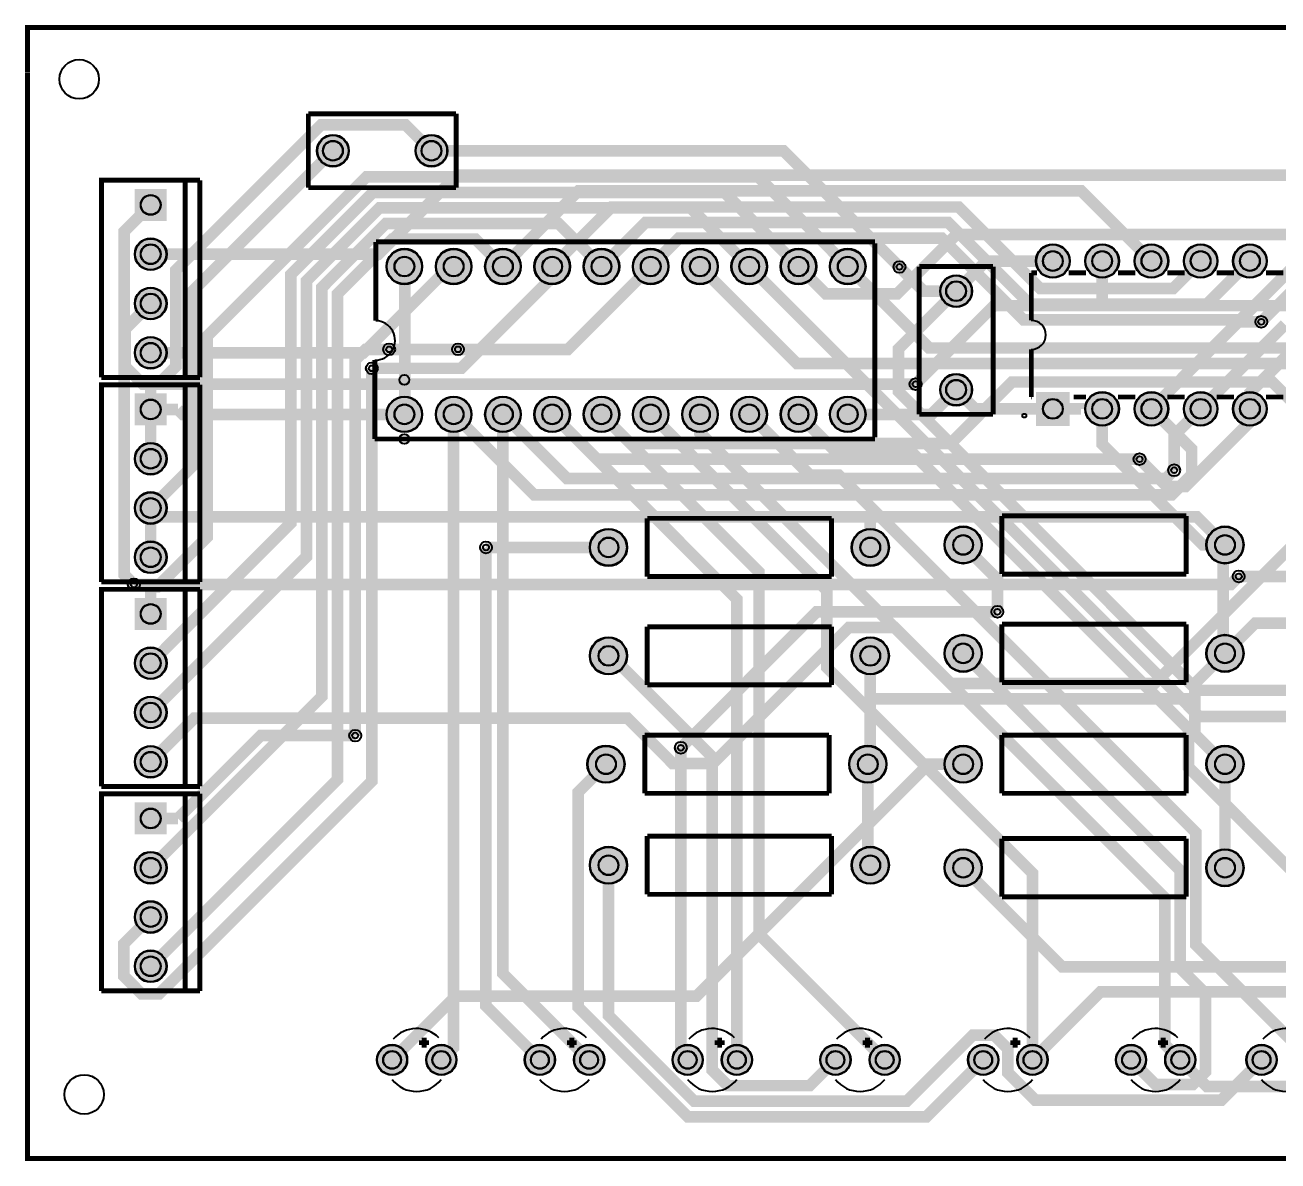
# Model space of a CAD drawing. Header units: millimetres. Extents: x 5.3 to 104.5, y -7.1 to 51.4.
# Drawn here: x 5.3 to 69.9, y -7.1 to 51.4 of the extents above; entities that cross this region are included whole.
import ezdxf

# ---------------------------------------------------------------- set-up
doc = ezdxf.new("R2010")
doc.units = ezdxf.units.MM
for name, color, linetype, true_color in [('BoardOutLine', 7, 'Continuous', 0xff00ff), ('BottomLayer', 7, 'Continuous', 0x0000ff), ('BottomSolderMaskLayer', 7, 'Continuous', 0xaa00ff), ('Document', 7, 'Continuous', 0xffffff), ('Hole', 7, 'Continuous', 0x222222), ('Multi-Layer', 7, 'Continuous', 0xc0c0c0), ('TopLayer', 7, 'Continuous', 0xff0000), ('TopSilkLayer', 7, 'Continuous', 0xffcc00), ('TopSolderMaskLayer', 7, 'Continuous', 0x800080)]:
    doc.layers.add(name, color=color, linetype=linetype, true_color=true_color)

msp = doc.modelspace()

# ---------------------------------------------------------------- hatches: boundary and pattern name
at = {"layer": 'BottomSolderMaskLayer'}
for points in [[(20.384, 44.958, 1), (22.034, 44.958, 1)], [(25.464, 44.958, 1), (27.114, 44.958, 1)], [(12.636, 42.989), (12.636, 41.339), (10.986, 41.339), (10.986, 42.989)], [(10.986, 39.624, 1), (12.636, 39.624, 1)], [(57.451, 39.273, 1), (59.202, 39.273, 1)], [(59.991, 39.273, 1), (61.742, 39.273, 1)], [(62.531, 39.273, 1), (64.282, 39.273, 1)], [(65.071, 39.273, 1), (66.822, 39.273, 1)], [(67.611, 39.273, 1), (69.362, 39.273, 1)], [(23.967, 38.989, 1), (25.817, 38.989, 1)], [(26.507, 38.989, 1), (28.357, 38.989, 1)], [(29.047, 38.989, 1), (30.897, 38.989, 1)], [(31.587, 38.989, 1), (33.437, 38.989, 1)], [(34.127, 38.989, 1), (35.977, 38.989, 1)], [(36.667, 38.989, 1), (38.517, 38.989, 1)], [(39.207, 38.989, 1), (41.057, 38.989, 1)], [(41.747, 38.989, 1), (43.597, 38.989, 1)], [(44.287, 38.989, 1), (46.137, 38.989, 1)], [(46.827, 38.989, 1), (48.677, 38.989, 1)], [(52.515, 37.719, 1), (54.165, 37.719, 1)], [(10.986, 37.084, 1), (12.636, 37.084, 1)], [(10.986, 34.544, 1), (12.636, 34.544, 1)], [(52.515, 32.639, 1), (54.165, 32.639, 1)], [(12.636, 32.448), (12.636, 30.798), (10.986, 30.798), (10.986, 32.448)], [(57.451, 30.777), (57.451, 32.528), (59.202, 32.528), (59.202, 30.777)], [(59.991, 31.653, 1), (61.742, 31.653, 1)], [(62.531, 31.653, 1), (64.282, 31.653, 1)], [(65.071, 31.653, 1), (66.822, 31.653, 1)], [(67.611, 31.653, 1), (69.362, 31.653, 1)], [(23.967, 31.369, 1), (25.817, 31.369, 1)], [(26.507, 31.369, 1), (28.357, 31.369, 1)], [(29.047, 31.369, 1), (30.897, 31.369, 1)], [(31.587, 31.369, 1), (33.437, 31.369, 1)], [(34.127, 31.369, 1), (35.977, 31.369, 1)], [(36.667, 31.369, 1), (38.517, 31.369, 1)], [(39.207, 31.369, 1), (41.057, 31.369, 1)], [(41.747, 31.369, 1), (43.597, 31.369, 1)], [(44.287, 31.369, 1), (46.137, 31.369, 1)], [(46.827, 31.369, 1), (48.677, 31.369, 1)], [(10.986, 29.083, 1), (12.636, 29.083, 1)], [(10.986, 26.543, 1), (12.636, 26.543, 1)], [(34.449, 24.511, 1), (36.379, 24.511, 1)], [(47.949, 24.511, 1), (49.879, 24.511, 1)], [(52.737, 24.638, 1), (54.667, 24.638, 1)], [(66.237, 24.638, 1), (68.167, 24.638, 1)], [(10.986, 24.003, 1), (12.636, 24.003, 1)], [(12.636, 21.907), (12.636, 20.257), (10.986, 20.257), (10.986, 21.907)], [(34.449, 18.923, 1), (36.379, 18.923, 1)], [(47.949, 18.923, 1), (49.879, 18.923, 1)], [(52.737, 19.05, 1), (54.667, 19.05, 1)], [(66.237, 19.05, 1), (68.167, 19.05, 1)], [(10.986, 18.542, 1), (12.636, 18.542, 1)], [(10.986, 16.002, 1), (12.636, 16.002, 1)], [(10.986, 13.462, 1), (12.636, 13.462, 1)], [(34.322, 13.335, 1), (36.252, 13.335, 1)], [(47.822, 13.335, 1), (49.752, 13.335, 1)], [(52.737, 13.335, 1), (54.667, 13.335, 1)], [(66.237, 13.335, 1), (68.167, 13.335, 1)], [(12.636, 11.366), (12.636, 9.716), (10.986, 9.716), (10.986, 11.366)], [(34.449, 8.128, 1), (36.379, 8.128, 1)], [(47.949, 8.128, 1), (49.879, 8.128, 1)], [(10.986, 8.001, 1), (12.636, 8.001, 1)], [(52.737, 8.001, 1), (54.667, 8.001, 1)], [(66.237, 8.001, 1), (68.167, 8.001, 1)], [(10.986, 5.461, 1), (12.636, 5.461, 1)], [(10.986, 2.921, 1), (12.636, 2.921, 1)], [(23.47, -1.905, 1), (25.044, -1.905, 1)], [(26.01, -1.905, 1), (27.584, -1.905, 1)], [(31.09, -1.905, 1), (32.664, -1.905, 1)], [(33.63, -1.905, 1), (35.204, -1.905, 1)], [(38.71, -1.905, 1), (40.284, -1.905, 1)], [(41.25, -1.905, 1), (42.824, -1.905, 1)], [(46.33, -1.905, 1), (47.904, -1.905, 1)], [(48.87, -1.905, 1), (50.444, -1.905, 1)], [(53.95, -1.905, 1), (55.524, -1.905, 1)], [(56.49, -1.905, 1), (58.064, -1.905, 1)], [(61.57, -1.905, 1), (63.144, -1.905, 1)], [(64.11, -1.905, 1), (65.684, -1.905, 1)], [(68.301, -1.905, 1), (69.875, -1.905, 1)]]:
    msp.add_hatch(color=256, dxfattribs=at).paths.add_polyline_path(points)
at = {"layer": 'Multi-Layer'}
for points in [[(20.409, 44.958, 1), (22.009, 44.958, 1)], [(25.489, 44.958, 1), (27.089, 44.958, 1)], [(12.611, 42.964), (12.611, 41.364), (11.011, 41.364), (11.011, 42.964)], [(11.011, 39.624, 1), (12.611, 39.624, 1)], [(57.477, 39.273, 1), (59.177, 39.273, 1)], [(60.017, 39.273, 1), (61.717, 39.273, 1)], [(62.557, 39.273, 1), (64.257, 39.273, 1)], [(65.097, 39.273, 1), (66.797, 39.273, 1)], [(67.637, 39.273, 1), (69.337, 39.273, 1)], [(23.992, 38.989, 1), (25.792, 38.989, 1)], [(26.532, 38.989, 1), (28.332, 38.989, 1)], [(29.072, 38.989, 1), (30.872, 38.989, 1)], [(31.612, 38.989, 1), (33.412, 38.989, 1)], [(34.152, 38.989, 1), (35.952, 38.989, 1)], [(36.692, 38.989, 1), (38.492, 38.989, 1)], [(39.232, 38.989, 1), (41.032, 38.989, 1)], [(41.772, 38.989, 1), (43.572, 38.989, 1)], [(44.312, 38.989, 1), (46.112, 38.989, 1)], [(46.852, 38.989, 1), (48.652, 38.989, 1)], [(52.54, 37.719, 1), (54.14, 37.719, 1)], [(11.011, 37.084, 1), (12.611, 37.084, 1)], [(11.011, 34.544, 1), (12.611, 34.544, 1)], [(52.54, 32.639, 1), (54.14, 32.639, 1)], [(12.611, 32.423), (12.611, 30.823), (11.011, 30.823), (11.011, 32.423)], [(57.477, 30.803), (57.477, 32.503), (59.177, 32.503), (59.177, 30.803)], [(60.017, 31.653, 1), (61.717, 31.653, 1)], [(62.557, 31.653, 1), (64.257, 31.653, 1)], [(65.097, 31.653, 1), (66.797, 31.653, 1)], [(67.637, 31.653, 1), (69.337, 31.653, 1)], [(23.992, 31.369, 1), (25.792, 31.369, 1)], [(26.532, 31.369, 1), (28.332, 31.369, 1)], [(29.072, 31.369, 1), (30.872, 31.369, 1)], [(31.612, 31.369, 1), (33.412, 31.369, 1)], [(34.152, 31.369, 1), (35.952, 31.369, 1)], [(36.692, 31.369, 1), (38.492, 31.369, 1)], [(39.232, 31.369, 1), (41.032, 31.369, 1)], [(41.772, 31.369, 1), (43.572, 31.369, 1)], [(44.312, 31.369, 1), (46.112, 31.369, 1)], [(46.852, 31.369, 1), (48.652, 31.369, 1)], [(11.011, 29.083, 1), (12.611, 29.083, 1)], [(11.011, 26.543, 1), (12.611, 26.543, 1)], [(34.474, 24.511, 1), (36.354, 24.511, 1)], [(47.974, 24.511, 1), (49.854, 24.511, 1)], [(52.762, 24.638, 1), (54.642, 24.638, 1)], [(66.262, 24.638, 1), (68.142, 24.638, 1)], [(11.011, 24.003, 1), (12.611, 24.003, 1)], [(12.611, 21.882), (12.611, 20.282), (11.011, 20.282), (11.011, 21.882)], [(34.474, 18.923, 1), (36.354, 18.923, 1)], [(47.974, 18.923, 1), (49.854, 18.923, 1)], [(52.762, 19.05, 1), (54.642, 19.05, 1)], [(66.262, 19.05, 1), (68.142, 19.05, 1)], [(11.011, 18.542, 1), (12.611, 18.542, 1)], [(11.011, 16.002, 1), (12.611, 16.002, 1)], [(11.011, 13.462, 1), (12.611, 13.462, 1)], [(34.347, 13.335, 1), (36.227, 13.335, 1)], [(47.847, 13.335, 1), (49.727, 13.335, 1)], [(52.762, 13.335, 1), (54.642, 13.335, 1)], [(66.262, 13.335, 1), (68.142, 13.335, 1)], [(12.611, 11.341), (12.611, 9.741), (11.011, 9.741), (11.011, 11.341)], [(34.474, 8.128, 1), (36.354, 8.128, 1)], [(47.974, 8.128, 1), (49.854, 8.128, 1)], [(11.011, 8.001, 1), (12.611, 8.001, 1)], [(52.762, 8.001, 1), (54.642, 8.001, 1)], [(66.262, 8.001, 1), (68.142, 8.001, 1)], [(11.011, 5.461, 1), (12.611, 5.461, 1)], [(11.011, 2.921, 1), (12.611, 2.921, 1)], [(23.495, -1.905, 1), (25.019, -1.905, 1)], [(26.035, -1.905, 1), (27.559, -1.905, 1)], [(31.115, -1.905, 1), (32.639, -1.905, 1)], [(33.655, -1.905, 1), (35.179, -1.905, 1)], [(38.735, -1.905, 1), (40.259, -1.905, 1)], [(41.275, -1.905, 1), (42.799, -1.905, 1)], [(46.355, -1.905, 1), (47.879, -1.905, 1)], [(48.895, -1.905, 1), (50.419, -1.905, 1)], [(53.975, -1.905, 1), (55.499, -1.905, 1)], [(56.515, -1.905, 1), (58.039, -1.905, 1)], [(61.595, -1.905, 1), (63.119, -1.905, 1)], [(64.135, -1.905, 1), (65.659, -1.905, 1)], [(68.326, -1.905, 1), (69.85, -1.905, 1)]]:
    msp.add_hatch(color=256, dxfattribs=at).paths.add_polyline_path(points)
at = {"layer": 'TopSolderMaskLayer'}
for points in [[(20.384, 44.958, 1), (22.034, 44.958, 1)], [(25.464, 44.958, 1), (27.114, 44.958, 1)], [(12.636, 42.989), (12.636, 41.339), (10.986, 41.339), (10.986, 42.989)], [(10.986, 39.624, 1), (12.636, 39.624, 1)], [(57.451, 39.273, 1), (59.202, 39.273, 1)], [(59.991, 39.273, 1), (61.742, 39.273, 1)], [(62.531, 39.273, 1), (64.282, 39.273, 1)], [(65.071, 39.273, 1), (66.822, 39.273, 1)], [(67.611, 39.273, 1), (69.362, 39.273, 1)], [(23.967, 38.989, 1), (25.817, 38.989, 1)], [(26.507, 38.989, 1), (28.357, 38.989, 1)], [(29.047, 38.989, 1), (30.897, 38.989, 1)], [(31.587, 38.989, 1), (33.437, 38.989, 1)], [(34.127, 38.989, 1), (35.977, 38.989, 1)], [(36.667, 38.989, 1), (38.517, 38.989, 1)], [(39.207, 38.989, 1), (41.057, 38.989, 1)], [(41.747, 38.989, 1), (43.597, 38.989, 1)], [(44.287, 38.989, 1), (46.137, 38.989, 1)], [(46.827, 38.989, 1), (48.677, 38.989, 1)], [(52.515, 37.719, 1), (54.165, 37.719, 1)], [(10.986, 37.084, 1), (12.636, 37.084, 1)], [(10.986, 34.544, 1), (12.636, 34.544, 1)], [(52.515, 32.639, 1), (54.165, 32.639, 1)], [(12.636, 32.448), (12.636, 30.798), (10.986, 30.798), (10.986, 32.448)], [(57.451, 30.777), (57.451, 32.528), (59.202, 32.528), (59.202, 30.777)], [(59.991, 31.653, 1), (61.742, 31.653, 1)], [(62.531, 31.653, 1), (64.282, 31.653, 1)], [(65.071, 31.653, 1), (66.822, 31.653, 1)], [(67.611, 31.653, 1), (69.362, 31.653, 1)], [(23.967, 31.369, 1), (25.817, 31.369, 1)], [(26.507, 31.369, 1), (28.357, 31.369, 1)], [(29.047, 31.369, 1), (30.897, 31.369, 1)], [(31.587, 31.369, 1), (33.437, 31.369, 1)], [(34.127, 31.369, 1), (35.977, 31.369, 1)], [(36.667, 31.369, 1), (38.517, 31.369, 1)], [(39.207, 31.369, 1), (41.057, 31.369, 1)], [(41.747, 31.369, 1), (43.597, 31.369, 1)], [(44.287, 31.369, 1), (46.137, 31.369, 1)], [(46.827, 31.369, 1), (48.677, 31.369, 1)], [(10.986, 29.083, 1), (12.636, 29.083, 1)], [(10.986, 26.543, 1), (12.636, 26.543, 1)], [(34.449, 24.511, 1), (36.379, 24.511, 1)], [(47.949, 24.511, 1), (49.879, 24.511, 1)], [(52.737, 24.638, 1), (54.667, 24.638, 1)], [(66.237, 24.638, 1), (68.167, 24.638, 1)], [(10.986, 24.003, 1), (12.636, 24.003, 1)], [(12.636, 21.907), (12.636, 20.257), (10.986, 20.257), (10.986, 21.907)], [(34.449, 18.923, 1), (36.379, 18.923, 1)], [(47.949, 18.923, 1), (49.879, 18.923, 1)], [(52.737, 19.05, 1), (54.667, 19.05, 1)], [(66.237, 19.05, 1), (68.167, 19.05, 1)], [(10.986, 18.542, 1), (12.636, 18.542, 1)], [(10.986, 16.002, 1), (12.636, 16.002, 1)], [(10.986, 13.462, 1), (12.636, 13.462, 1)], [(34.322, 13.335, 1), (36.252, 13.335, 1)], [(47.822, 13.335, 1), (49.752, 13.335, 1)], [(52.737, 13.335, 1), (54.667, 13.335, 1)], [(66.237, 13.335, 1), (68.167, 13.335, 1)], [(12.636, 11.366), (12.636, 9.716), (10.986, 9.716), (10.986, 11.366)], [(34.449, 8.128, 1), (36.379, 8.128, 1)], [(47.949, 8.128, 1), (49.879, 8.128, 1)], [(10.986, 8.001, 1), (12.636, 8.001, 1)], [(52.737, 8.001, 1), (54.667, 8.001, 1)], [(66.237, 8.001, 1), (68.167, 8.001, 1)], [(10.986, 5.461, 1), (12.636, 5.461, 1)], [(10.986, 2.921, 1), (12.636, 2.921, 1)], [(23.47, -1.905, 1), (25.044, -1.905, 1)], [(26.01, -1.905, 1), (27.584, -1.905, 1)], [(31.09, -1.905, 1), (32.664, -1.905, 1)], [(33.63, -1.905, 1), (35.204, -1.905, 1)], [(38.71, -1.905, 1), (40.284, -1.905, 1)], [(41.25, -1.905, 1), (42.824, -1.905, 1)], [(46.33, -1.905, 1), (47.904, -1.905, 1)], [(48.87, -1.905, 1), (50.444, -1.905, 1)], [(53.95, -1.905, 1), (55.524, -1.905, 1)], [(56.49, -1.905, 1), (58.064, -1.905, 1)], [(61.57, -1.905, 1), (63.144, -1.905, 1)], [(64.11, -1.905, 1), (65.684, -1.905, 1)], [(68.301, -1.905, 1), (69.875, -1.905, 1)]]:
    msp.add_hatch(color=256, dxfattribs=at).paths.add_polyline_path(points)

# ---------------------------------------------------------------- linework, layer by layer
at = {"layer": 'BoardOutLine', "const_width": 0.254}
msp.add_lwpolyline([(5.461, 49.022), (5.461, 51.308), (104.394, 51.308), (104.394, -6.985), (5.461, -6.985), (5.461, 48.999)], dxfattribs=at)
at = {"layer": 'BottomLayer', "const_width": 0.6}
for points in [[(26.289, 44.958), (24.962, 46.285), (20.59, 46.285), (13.113, 38.809), (13.113, 33.844), (12.294, 33.025), (11.811, 33.025)], [(21.209, 44.958), (13.916, 37.665), (13.916, 28.648), (11.811, 26.543)], [(50.418, 38.969), (44.429, 44.958), (26.289, 44.958)], [(11.811, 22.484), (12.162, 22.484), (14.719, 25.041), (14.719, 35.392), (22.941, 43.614), (43.127, 43.614), (47.752, 38.989)], [(45.212, 38.989), (41.39, 42.811), (23.273, 42.811), (19.035, 38.573), (19.035, 25.766), (11.811, 18.542)], [(11.811, 42.164), (10.447, 40.8), (10.447, 23.104), (10.946, 22.604)], [(42.672, 38.989), (39.653, 42.008), (23.605, 42.008), (19.838, 38.241), (19.838, 24.029), (11.811, 16.002)], [(35.052, 38.989), (32.836, 41.205), (23.937, 41.205), (20.641, 37.908), (20.641, 16.831), (11.811, 8.001)], [(29.972, 38.989), (28.558, 40.403), (24.27, 40.403), (21.443, 37.576), (21.443, 12.553), (11.811, 2.921)], [(45.212, 38.989), (46.614, 37.587), (50.303, 37.587), (53.357, 40.641), (76.789, 40.641), (79.113, 38.317), (79.113, 36.838), (91.567, 24.384)], [(58.327, 39.273), (54.894, 39.273), (53.34, 37.719)], [(60.867, 36.972), (60.867, 39.273)], [(24.892, 31.369), (24.912, 31.389), (24.912, 38.969), (24.892, 38.989)], [(37.592, 38.989), (33.323, 34.72), (27.657, 34.72)], [(89.027, 24.384), (84.55, 19.907), (81.8, 19.907), (77.696, 15.803), (65.858, 15.803), (42.672, 38.989)], [(76.835, 17.145), (65.769, 17.145), (50.373, 32.541), (50.373, 34.752), (53.34, 37.719)], [(51.248, 32.926), (55.295, 36.972), (60.867, 36.972)], [(60.867, 36.972), (72.715, 36.972), (83.006, 26.681), (83.006, 25.325), (83.947, 24.384)], [(69.074, 36.14), (67.894, 36.14), (63.407, 31.653)], [(65.947, 31.653), (70.294, 36)], [(71.995, 35.996), (68.487, 32.488), (68.487, 31.653)], [(24.105, 34.72), (22.903, 34.72), (22.357, 34.175), (22.357, 14.812)], [(11.811, 5.461), (10.429, 4.079), (10.429, 2.415), (11.338, 1.506), (12.258, 1.506), (23.216, 12.465), (23.216, 33.741)], [(11.811, 31.623), (11.811, 33.025)], [(58.327, 31.652), (54.327, 31.652), (53.34, 32.639)], [(11.811, 29.083), (11.811, 31.623)], [(27.432, 31.369), (27.432, -1.27), (26.797, -1.905)], [(34.417, -1.905), (29.972, 2.54), (29.972, 31.369)], [(42.037, -1.905), (42.037, 21.844), (32.512, 31.369)], [(49.657, -1.905), (43.176, 4.576), (43.176, 23.245), (35.052, 31.369)], [(37.592, 31.369), (46.681, 22.28), (46.681, 18.317), (57.277, 7.721), (57.277, -1.905)], [(40.132, 31.369), (40.132, 30.417), (64.094, 6.455), (64.094, -1.102), (64.897, -1.905)], [(42.672, 31.369), (45.797, 28.244), (47.275, 28.244), (65.7, 9.819), (65.7, 9.819), (65.7, 4.023), (71.628, -1.905)], [(78.867, -1.905), (78.867, -0.373), (65.317, 13.177), (65.317, 15.153), (50.935, 29.536), (47.045, 29.536), (45.212, 31.369)], [(60.867, 31.653), (60.867, 29.838), (66.067, 24.638), (67.202, 24.638)], [(68.487, 31.653), (68.487, 30.977), (65.156, 27.646), (64.211, 27.646), (62.798, 29.059)], [(64.581, 28.49), (64.581, 30.287), (65.947, 31.653)], [(11.811, 26.543), (11.811, 24.003)], [(31.877, -1.905), (29.099, 0.873), (29.099, 24.511)], [(53.702, 24.638), (55.467, 22.873), (55.467, 21.194)], [(67.202, 24.638), (67.103, 24.539), (67.103, 19.149), (67.202, 19.05)], [(73.567, 23.015), (67.91, 23.015)], [(11.811, 21.082), (11.811, 22.484)], [(47.117, -1.905), (45.789, -3.233), (41.567, -3.233), (40.768, -2.433), (40.768, 13.706), (35.55, 18.923), (35.414, 18.923)], [(62.357, -1.905), (63.621, -3.169), (65.55, -3.169), (66.202, -2.517), (66.202, 1.516), (64.897, 2.821), (64.897, 7.855), (53.702, 19.05)], [(39.146, 14.185), (39.146, -1.554), (39.497, -1.905)], [(35.287, 13.335), (33.846, 11.894), (33.846, 0.823), (39.508, -4.838), (51.804, -4.838), (54.737, -1.905)], [(48.914, 8.128), (48.787, 8.255), (48.787, 13.335)], [(35.414, 8.128), (35.414, 0.39), (39.84, -4.036), (50.795, -4.036), (54.196, -0.634), (55.302, -0.634), (56.007, -1.339), (56.007, -2.561), (57.418, -3.972), (67.021, -3.972), (69.088, -1.905)]]:
    msp.add_lwpolyline(points, dxfattribs=at)
at = {"layer": 'BottomSolderMaskLayer'}
for centre, radius in [((21.209, 44.958), 0.825), ((21.209, 44.958), 0.516), ((26.289, 44.958), 0.825), ((26.289, 44.958), 0.516), ((11.811, 42.164), 0.516), ((11.811, 39.624), 0.825), ((11.811, 39.624), 0.516), ((58.327, 39.273), 0.875), ((60.867, 39.273), 0.875), ((63.407, 39.273), 0.875), ((65.947, 39.273), 0.875), ((68.487, 39.273), 0.875), ((24.892, 38.989), 0.925), ((24.892, 38.989), 0.514), ((27.432, 38.989), 0.925), ((27.432, 38.989), 0.514), ((29.972, 38.989), 0.925), ((29.972, 38.989), 0.514), ((32.512, 38.989), 0.925), ((32.512, 38.989), 0.514), ((35.052, 38.989), 0.925), ((35.052, 38.989), 0.514), ((37.592, 38.989), 0.925), ((37.592, 38.989), 0.514), ((40.132, 38.989), 0.925), ((40.132, 38.989), 0.514), ((42.672, 38.989), 0.925), ((42.672, 38.989), 0.514), ((45.212, 38.989), 0.925), ((45.212, 38.989), 0.514), ((47.752, 38.989), 0.925), ((47.752, 38.989), 0.514), ((58.327, 39.273), 0.515), ((60.867, 39.273), 0.515), ((63.407, 39.273), 0.515), ((65.947, 39.273), 0.515), ((68.487, 39.273), 0.515), ((53.34, 37.719), 0.825), ((53.34, 37.719), 0.516), ((11.811, 37.084), 0.825), ((11.811, 37.084), 0.516), ((11.811, 34.544), 0.825), ((11.811, 34.544), 0.516), ((53.34, 32.639), 0.825), ((53.34, 32.639), 0.516), ((60.867, 31.653), 0.875), ((63.407, 31.653), 0.875), ((65.947, 31.653), 0.875), ((68.487, 31.653), 0.875), ((11.811, 31.623), 0.516), ((24.892, 31.369), 0.925), ((24.892, 31.369), 0.514), ((27.432, 31.369), 0.925), ((27.432, 31.369), 0.514), ((29.972, 31.369), 0.925), ((29.972, 31.369), 0.514), ((32.512, 31.369), 0.925), ((32.512, 31.369), 0.514), ((35.052, 31.369), 0.925), ((35.052, 31.369), 0.514), ((37.592, 31.369), 0.925), ((37.592, 31.369), 0.514), ((40.132, 31.369), 0.925), ((40.132, 31.369), 0.514), ((42.672, 31.369), 0.925), ((42.672, 31.369), 0.514), ((45.212, 31.369), 0.925), ((45.212, 31.369), 0.514), ((47.752, 31.369), 0.925), ((47.752, 31.369), 0.514), ((58.327, 31.653), 0.515), ((60.867, 31.653), 0.515), ((63.407, 31.653), 0.515), ((65.947, 31.653), 0.515), ((68.487, 31.653), 0.515), ((11.811, 29.083), 0.825), ((11.811, 29.083), 0.516), ((11.811, 26.543), 0.825), ((11.811, 26.543), 0.516), ((35.414, 24.511), 0.965), ((48.914, 24.511), 0.965), ((53.702, 24.638), 0.965), ((67.202, 24.638), 0.965), ((11.811, 24.003), 0.825), ((35.414, 24.511), 0.514), ((48.914, 24.511), 0.514), ((53.702, 24.638), 0.514), ((67.202, 24.638), 0.514), ((11.811, 24.003), 0.516), ((11.811, 21.082), 0.516), ((35.414, 18.923), 0.965), ((35.414, 18.923), 0.514), ((48.914, 18.923), 0.965), ((48.914, 18.923), 0.514), ((53.702, 19.05), 0.965), ((53.702, 19.05), 0.514), ((67.202, 19.05), 0.965), ((67.202, 19.05), 0.514), ((11.811, 18.542), 0.825), ((11.811, 18.542), 0.516), ((11.811, 16.002), 0.825), ((11.811, 16.002), 0.516), ((11.811, 13.462), 0.825), ((35.287, 13.335), 0.965), ((48.787, 13.335), 0.965), ((53.702, 13.335), 0.965), ((67.202, 13.335), 0.965), ((11.811, 13.462), 0.516), ((35.287, 13.335), 0.514), ((48.787, 13.335), 0.514), ((53.702, 13.335), 0.514), ((67.202, 13.335), 0.514), ((11.811, 10.541), 0.516), ((35.414, 8.128), 0.965), ((48.914, 8.128), 0.965), ((11.811, 8.001), 0.825), ((11.811, 8.001), 0.516), ((35.414, 8.128), 0.514), ((48.914, 8.128), 0.514), ((53.702, 8.001), 0.965), ((53.702, 8.001), 0.514), ((67.202, 8.001), 0.965), ((67.202, 8.001), 0.514), ((11.811, 5.461), 0.825), ((11.811, 5.461), 0.516), ((11.811, 2.921), 0.825), ((11.811, 2.921), 0.516), ((24.257, -1.905), 0.787), ((26.797, -1.905), 0.787), ((31.877, -1.905), 0.787), ((34.417, -1.905), 0.787), ((39.497, -1.905), 0.787), ((42.037, -1.905), 0.787), ((47.117, -1.905), 0.787), ((49.657, -1.905), 0.787), ((54.737, -1.905), 0.787), ((57.277, -1.905), 0.787), ((62.357, -1.905), 0.787), ((64.897, -1.905), 0.787), ((69.088, -1.905), 0.787), ((24.257, -1.905), 0.465), ((26.797, -1.905), 0.465), ((31.877, -1.905), 0.465), ((34.417, -1.905), 0.465), ((39.497, -1.905), 0.465), ((42.037, -1.905), 0.465), ((47.117, -1.905), 0.465), ((49.657, -1.905), 0.465), ((54.737, -1.905), 0.465), ((57.277, -1.905), 0.465), ((62.357, -1.905), 0.465), ((64.897, -1.905), 0.465), ((69.088, -1.905), 0.465)]:
    msp.add_circle(centre, radius, dxfattribs=at)
at = {"layer": 'Document'}
msp.add_circle((24.892, 30.099), 0.25, dxfattribs=at)
at = {"layer": 'Hole'}
for centre in [(50.418, 38.969), (69.074, 36.14), (24.105, 34.72), (27.657, 34.72), (23.216, 33.741), (51.248, 32.926), (62.798, 29.059), (64.581, 28.49), (29.099, 24.511), (10.946, 22.604), (67.91, 23.015), (55.467, 21.194), (22.357, 14.812), (39.146, 14.185)]:
    msp.add_circle(centre, 0.153, dxfattribs=at)
at = {"layer": 'Multi-Layer'}
for centre, radius in [((8.128, 48.641), 1.016), ((21.209, 44.958), 0.8), ((21.209, 44.958), 0.5), ((26.289, 44.958), 0.8), ((26.289, 44.958), 0.5), ((11.811, 42.164), 0.5), ((11.811, 39.624), 0.8), ((11.811, 39.624), 0.5), ((58.327, 39.273), 0.85), ((60.867, 39.273), 0.85), ((63.407, 39.273), 0.85), ((65.947, 39.273), 0.85), ((68.487, 39.273), 0.85), ((24.892, 38.989), 0.9), ((24.892, 38.989), 0.5), ((27.432, 38.989), 0.9), ((27.432, 38.989), 0.5), ((29.972, 38.989), 0.9), ((29.972, 38.989), 0.5), ((32.512, 38.989), 0.9), ((32.512, 38.989), 0.5), ((35.052, 38.989), 0.9), ((35.052, 38.989), 0.5), ((37.592, 38.989), 0.9), ((37.592, 38.989), 0.5), ((40.132, 38.989), 0.9), ((40.132, 38.989), 0.5), ((42.672, 38.989), 0.9), ((42.672, 38.989), 0.5), ((45.212, 38.989), 0.9), ((45.212, 38.989), 0.5), ((47.752, 38.989), 0.9), ((47.752, 38.989), 0.5), ((58.327, 39.273), 0.5), ((60.867, 39.273), 0.5), ((63.407, 39.273), 0.5), ((65.947, 39.273), 0.5), ((68.487, 39.273), 0.5), ((50.418, 38.969), 0.305), ((53.34, 37.719), 0.8), ((53.34, 37.719), 0.5), ((11.811, 37.084), 0.8), ((11.811, 37.084), 0.5), ((69.074, 36.14), 0.305), ((11.811, 34.544), 0.8), ((11.811, 34.544), 0.5), ((24.105, 34.72), 0.305), ((27.657, 34.72), 0.305), ((23.216, 33.741), 0.305), ((51.248, 32.926), 0.305), ((53.34, 32.639), 0.8), ((53.34, 32.639), 0.5), ((60.867, 31.653), 0.85), ((63.407, 31.653), 0.85), ((65.947, 31.653), 0.85), ((68.487, 31.653), 0.85), ((11.811, 31.623), 0.5), ((24.892, 31.369), 0.9), ((24.892, 31.369), 0.5), ((27.432, 31.369), 0.9), ((27.432, 31.369), 0.5), ((29.972, 31.369), 0.9), ((29.972, 31.369), 0.5), ((32.512, 31.369), 0.9), ((32.512, 31.369), 0.5), ((35.052, 31.369), 0.9), ((35.052, 31.369), 0.5), ((37.592, 31.369), 0.9), ((37.592, 31.369), 0.5), ((40.132, 31.369), 0.9), ((40.132, 31.369), 0.5), ((42.672, 31.369), 0.9), ((42.672, 31.369), 0.5), ((45.212, 31.369), 0.9), ((45.212, 31.369), 0.5), ((47.752, 31.369), 0.9), ((47.752, 31.369), 0.5), ((58.327, 31.653), 0.5), ((60.867, 31.653), 0.5), ((63.407, 31.653), 0.5), ((65.947, 31.653), 0.5), ((68.487, 31.653), 0.5), ((11.811, 29.083), 0.8), ((11.811, 29.083), 0.5), ((62.798, 29.059), 0.305), ((64.581, 28.49), 0.305), ((11.811, 26.543), 0.8), ((11.811, 26.543), 0.5), ((35.414, 24.511), 0.94), ((48.914, 24.511), 0.94), ((53.702, 24.638), 0.94), ((67.202, 24.638), 0.94), ((11.811, 24.003), 0.8), ((29.099, 24.511), 0.305), ((35.414, 24.511), 0.5), ((48.914, 24.511), 0.5), ((53.702, 24.638), 0.5), ((67.202, 24.638), 0.5), ((11.811, 24.003), 0.5), ((67.91, 23.015), 0.305), ((10.946, 22.604), 0.305), ((11.811, 21.082), 0.5), ((55.467, 21.194), 0.305), ((35.414, 18.923), 0.94), ((35.414, 18.923), 0.5), ((48.914, 18.923), 0.94), ((48.914, 18.923), 0.5), ((53.702, 19.05), 0.94), ((53.702, 19.05), 0.5), ((67.202, 19.05), 0.94), ((67.202, 19.05), 0.5), ((11.811, 18.542), 0.8), ((11.811, 18.542), 0.5), ((11.811, 16.002), 0.8), ((11.811, 16.002), 0.5), ((22.357, 14.812), 0.305), ((11.811, 13.462), 0.8), ((35.287, 13.335), 0.94), ((39.146, 14.185), 0.305), ((48.787, 13.335), 0.94), ((53.702, 13.335), 0.94), ((67.202, 13.335), 0.94), ((11.811, 13.462), 0.5), ((35.287, 13.335), 0.5), ((48.787, 13.335), 0.5), ((53.702, 13.335), 0.5), ((67.202, 13.335), 0.5), ((11.811, 10.541), 0.5), ((35.414, 8.128), 0.94), ((48.914, 8.128), 0.94), ((11.811, 8.001), 0.8), ((11.811, 8.001), 0.5), ((35.414, 8.128), 0.5), ((48.914, 8.128), 0.5), ((53.702, 8.001), 0.94), ((53.702, 8.001), 0.5), ((67.202, 8.001), 0.94), ((67.202, 8.001), 0.5), ((11.811, 5.461), 0.8), ((11.811, 5.461), 0.5), ((11.811, 2.921), 0.8), ((11.811, 2.921), 0.5), ((24.257, -1.905), 0.762), ((26.797, -1.905), 0.762), ((31.877, -1.905), 0.762), ((34.417, -1.905), 0.762), ((39.497, -1.905), 0.762), ((42.037, -1.905), 0.762), ((47.117, -1.905), 0.762), ((49.657, -1.905), 0.762), ((54.737, -1.905), 0.762), ((57.277, -1.905), 0.762), ((62.357, -1.905), 0.762), ((64.897, -1.905), 0.762), ((69.088, -1.905), 0.762), ((24.257, -1.905), 0.45), ((26.797, -1.905), 0.45), ((31.877, -1.905), 0.45), ((34.417, -1.905), 0.45), ((39.497, -1.905), 0.45), ((42.037, -1.905), 0.45), ((47.117, -1.905), 0.45), ((49.657, -1.905), 0.45), ((54.737, -1.905), 0.45), ((57.277, -1.905), 0.45), ((62.357, -1.905), 0.45), ((64.897, -1.905), 0.45), ((69.088, -1.905), 0.45), ((8.382, -3.683), 1.016)]:
    msp.add_circle(centre, radius, dxfattribs=at)
at = {"layer": 'TopLayer', "const_width": 0.6}
for points in [[(76.107, 39.273), (71.686, 43.693), (27.613, 43.693), (23.544, 39.624), (11.811, 39.624)], [(78.994, 44.069), (78.994, 40.033), (76.882, 37.92), (70.854, 37.92), (69.074, 36.14)], [(29.972, 38.989), (33.868, 42.885), (59.794, 42.885), (63.407, 39.273)], [(65.947, 39.273), (64.522, 37.849), (57.68, 37.849), (53.472, 42.057), (35.58, 42.057), (32.512, 38.989)], [(35.052, 38.989), (37.316, 41.253), (52.939, 41.253), (57.147, 37.046), (66.259, 37.046), (68.487, 39.273)], [(37.592, 38.989), (39.053, 40.45), (52.607, 40.45), (56.815, 36.243), (67.997, 36.243), (71.027, 39.273)], [(27.432, 38.989), (27.232, 38.989), (22.787, 34.544), (11.811, 34.544)], [(23.216, 33.741), (27.819, 33.741), (32.512, 38.434), (32.512, 38.989)], [(77.533, 29.326), (77.533, 32.253), (76.203, 33.583), (71.918, 33.583), (71.515, 33.987), (45.134, 33.987), (40.132, 38.989)], [(47.752, 38.989), (51.951, 34.79), (72.006, 34.79), (72.401, 34.395), (84.096, 34.395), (94.107, 24.384)], [(53.34, 37.719), (51.668, 37.719), (50.418, 38.969)], [(11.811, 37.084), (10.501, 35.774), (10.501, 33.834), (11.409, 32.926), (51.248, 32.926)], [(24.105, 34.72), (27.657, 34.72)], [(71.027, 31.653), (69.643, 33.037), (56.225, 33.037), (53.05, 29.862), (36.559, 29.862), (35.052, 31.369)], [(47.752, 31.369), (52.07, 31.369), (53.34, 32.639)], [(11.811, 31.623), (13.213, 31.623)], [(24.892, 31.369), (13.467, 31.369), (13.213, 31.623)], [(27.432, 31.369), (31.576, 27.225), (64.459, 27.225), (65.484, 28.25), (65.484, 29.576), (63.407, 31.653)], [(29.972, 31.369), (33.277, 28.064), (64.155, 28.064), (64.581, 28.49)], [(32.512, 31.369), (34.822, 29.059), (62.798, 29.059)], [(58.327, 31.652), (59.778, 31.652)], [(60.867, 31.653), (59.778, 31.653), (59.778, 31.652)], [(11.811, 13.462), (14.062, 15.713), (36.388, 15.713), (38.728, 13.373), (40.799, 13.373), (47.816, 20.39), (50.175, 20.39), (53.063, 17.502), (63.573, 17.502), (75.398, 29.326), (77.533, 29.326)], [(11.811, 26.543), (12.273, 26.081), (48.914, 26.081)], [(48.914, 24.511), (48.914, 26.081)], [(48.914, 26.081), (65.759, 26.081), (67.202, 24.638)], [(35.414, 24.511), (29.099, 24.511)], [(67.91, 23.015), (67.5, 22.604), (10.946, 22.604)], [(55.467, 21.194), (46.154, 21.194), (39.146, 14.185)], [(76.835, 20.606), (68.758, 20.606), (67.202, 19.05)], [(48.914, 16.699), (48.914, 18.923)], [(67.202, 19.05), (65.654, 17.502), (65.654, 16.699)], [(48.787, 13.335), (48.914, 13.462), (48.914, 16.699)], [(48.914, 16.699), (65.654, 16.699)], [(65.654, 16.699), (65.654, 14.883), (67.202, 13.335)], [(13.213, 10.541), (17.483, 14.812), (22.357, 14.812)], [(53.702, 13.335), (51.911, 13.335), (39.956, 1.38), (27.542, 1.38), (24.257, -1.905)], [(67.202, 8.001), (67.202, 13.335)], [(11.811, 10.541), (13.213, 10.541)], [(76.327, -1.905), (71.534, 2.888), (58.815, 2.888), (53.702, 8.001)], [(57.277, -1.905), (60.779, 1.597), (71.396, 1.597)], [(64.897, -1.905), (66.272, -3.28), (72.297, -3.28), (73.307, -2.269)]]:
    msp.add_lwpolyline(points, dxfattribs=at)
at = {"layer": 'TopSilkLayer', "const_width": 0.254}
for points in [[(19.939, 43.053), (19.939, 46.863)], [(19.939, 46.863), (27.559, 46.863)], [(27.559, 46.863), (27.559, 43.053)], [(14.351, 43.434), (9.271, 43.434), (9.271, 33.274)], [(13.589, 43.434), (13.589, 33.274)], [(14.351, 43.434), (14.351, 33.274)], [(27.559, 43.053), (19.939, 43.053)], [(23.422, 40.259), (23.422, 36.576)], [(23.422, 40.259), (49.149, 40.259)], [(49.149, 40.179), (49.149, 30.179)], [(51.435, 31.369), (51.435, 38.989)], [(51.435, 38.989), (55.245, 38.989)], [(55.245, 38.989), (55.245, 31.369)], [(57.217, 38.663), (57.504, 38.663)], [(57.217, 38.663), (57.217, 36.213)], [(59.15, 38.663), (60.044, 38.663)], [(61.69, 38.663), (62.584, 38.663)], [(64.23, 38.663), (65.124, 38.663)], [(66.77, 38.663), (67.664, 38.663)], [(69.31, 38.663), (70.204, 38.663)], [(23.422, 36.576), (23.422, 36.195)], [(23.368, 30.099), (23.368, 34.163)], [(57.217, 32.263), (57.217, 34.713)], [(14.351, 33.274), (9.271, 33.274)], [(14.351, 32.893), (9.271, 32.893), (9.271, 22.733)], [(13.589, 32.893), (13.589, 22.733)], [(14.351, 32.893), (14.351, 22.733)], [(57.217, 32.263), (57.246, 32.263)], [(59.408, 32.263), (60.044, 32.263)], [(61.69, 32.263), (62.584, 32.263)], [(64.23, 32.263), (65.124, 32.263)], [(66.77, 32.263), (67.664, 32.263)], [(69.31, 32.263), (70.204, 32.263)], [(55.245, 31.369), (51.435, 31.369)], [(23.368, 30.099), (49.149, 30.099)], [(37.414, 26.011), (46.914, 26.011)], [(37.414, 23.011), (37.414, 26.011)], [(46.914, 26.011), (46.914, 23.011)], [(55.702, 26.138), (65.202, 26.138)], [(55.702, 23.138), (55.702, 26.138)], [(65.202, 26.138), (65.202, 23.138)], [(65.202, 23.138), (55.702, 23.138)], [(14.351, 22.733), (9.271, 22.733)], [(46.914, 23.011), (37.414, 23.011)], [(14.351, 22.352), (9.271, 22.352), (9.271, 12.192)], [(13.589, 22.352), (13.589, 12.192)], [(14.351, 22.352), (14.351, 12.192)], [(55.702, 20.55), (65.202, 20.55)], [(55.702, 17.55), (55.702, 20.55)], [(65.202, 20.55), (65.202, 17.55)], [(37.414, 20.423), (46.914, 20.423)], [(37.414, 17.423), (37.414, 20.423)], [(46.914, 20.423), (46.914, 17.423)], [(46.914, 17.423), (37.414, 17.423)], [(65.202, 17.55), (55.702, 17.55)], [(37.287, 14.835), (46.787, 14.835)], [(37.287, 11.835), (37.287, 14.835)], [(46.787, 14.835), (46.787, 11.835)], [(55.702, 14.835), (65.202, 14.835)], [(55.702, 11.835), (55.702, 14.835)], [(65.202, 14.835), (65.202, 11.835)], [(14.351, 12.192), (9.271, 12.192)], [(14.351, 11.811), (9.271, 11.811), (9.271, 1.651)], [(13.589, 11.811), (13.589, 1.651)], [(14.351, 11.811), (14.351, 1.651)], [(46.787, 11.835), (37.287, 11.835)], [(65.202, 11.835), (55.702, 11.835)], [(37.414, 9.628), (46.914, 9.628)], [(37.414, 6.628), (37.414, 9.628)], [(46.914, 9.628), (46.914, 6.628)], [(55.702, 9.501), (65.202, 9.501)], [(55.702, 6.501), (55.702, 9.501)], [(65.202, 9.501), (65.202, 6.501)], [(46.914, 6.628), (37.414, 6.628)], [(65.202, 6.501), (55.702, 6.501)], [(14.351, 1.651), (9.271, 1.651)], [(25.908, -0.762), (25.908, -1.27)], [(33.528, -0.762), (33.528, -1.27)], [(41.148, -0.762), (41.148, -1.27)], [(48.768, -0.762), (48.768, -1.27)], [(56.388, -0.762), (56.388, -1.27)], [(64.008, -0.762), (64.008, -1.27)], [(25.654, -1.016), (26.162, -1.016)], [(33.274, -1.016), (33.782, -1.016)], [(40.894, -1.016), (41.402, -1.016)], [(48.514, -1.016), (49.022, -1.016)], [(56.134, -1.016), (56.642, -1.016)], [(63.754, -1.016), (64.262, -1.016)]]:
    msp.add_lwpolyline(points, dxfattribs=at)
at = {"layer": 'TopSilkLayer'}
for centre, radius in [((24.892, 33.147), 0.254), ((56.857, 31.303), 0.1)]:
    msp.add_circle(centre, radius, dxfattribs=at)
for centre, radius, start, end in [((23.395, 35.179), 1.016, 268.47772, 88.47772), ((57.217, 35.463), 0.749, 270, 90), ((25.527, -1.905), 1.616, 45.00018, 138.3661), ((33.147, -1.905), 1.616, 45.00018, 138.3661), ((40.767, -1.905), 1.616, 45.00018, 138.3661), ((48.387, -1.905), 1.616, 45.00018, 138.3661), ((56.007, -1.905), 1.616, 45.00018, 138.3661), ((63.627, -1.905), 1.616, 45.00018, 138.3661), ((70.358, -1.905), 1.616, 45.00018, 138.3661), ((25.527, -1.905), 1.626, 218.65954, 321.34046), ((33.147, -1.905), 1.626, 218.65954, 321.34046), ((40.767, -1.905), 1.626, 218.65954, 321.34046), ((48.387, -1.905), 1.626, 218.65954, 321.34046), ((56.007, -1.905), 1.626, 218.65954, 321.34046), ((63.627, -1.905), 1.626, 218.65954, 321.34046), ((70.358, -1.905), 1.626, 218.65954, 321.34046)]:
    msp.add_arc(centre, radius, start, end, dxfattribs=at)
at = {"layer": 'TopSolderMaskLayer'}
for centre, radius in [((21.209, 44.958), 0.825), ((21.209, 44.958), 0.516), ((26.289, 44.958), 0.825), ((26.289, 44.958), 0.516), ((11.811, 42.164), 0.516), ((11.811, 39.624), 0.825), ((11.811, 39.624), 0.516), ((58.327, 39.273), 0.875), ((60.867, 39.273), 0.875), ((63.407, 39.273), 0.875), ((65.947, 39.273), 0.875), ((68.487, 39.273), 0.875), ((24.892, 38.989), 0.925), ((24.892, 38.989), 0.514), ((27.432, 38.989), 0.925), ((27.432, 38.989), 0.514), ((29.972, 38.989), 0.925), ((29.972, 38.989), 0.514), ((32.512, 38.989), 0.925), ((32.512, 38.989), 0.514), ((35.052, 38.989), 0.925), ((35.052, 38.989), 0.514), ((37.592, 38.989), 0.925), ((37.592, 38.989), 0.514), ((40.132, 38.989), 0.925), ((40.132, 38.989), 0.514), ((42.672, 38.989), 0.925), ((42.672, 38.989), 0.514), ((45.212, 38.989), 0.925), ((45.212, 38.989), 0.514), ((47.752, 38.989), 0.925), ((47.752, 38.989), 0.514), ((58.327, 39.273), 0.515), ((60.867, 39.273), 0.515), ((63.407, 39.273), 0.515), ((65.947, 39.273), 0.515), ((68.487, 39.273), 0.515), ((53.34, 37.719), 0.825), ((53.34, 37.719), 0.516), ((11.811, 37.084), 0.825), ((11.811, 37.084), 0.516), ((11.811, 34.544), 0.825), ((11.811, 34.544), 0.516), ((53.34, 32.639), 0.825), ((53.34, 32.639), 0.516), ((60.867, 31.653), 0.875), ((63.407, 31.653), 0.875), ((65.947, 31.653), 0.875), ((68.487, 31.653), 0.875), ((11.811, 31.623), 0.516), ((24.892, 31.369), 0.925), ((24.892, 31.369), 0.514), ((27.432, 31.369), 0.925), ((27.432, 31.369), 0.514), ((29.972, 31.369), 0.925), ((29.972, 31.369), 0.514), ((32.512, 31.369), 0.925), ((32.512, 31.369), 0.514), ((35.052, 31.369), 0.925), ((35.052, 31.369), 0.514), ((37.592, 31.369), 0.925), ((37.592, 31.369), 0.514), ((40.132, 31.369), 0.925), ((40.132, 31.369), 0.514), ((42.672, 31.369), 0.925), ((42.672, 31.369), 0.514), ((45.212, 31.369), 0.925), ((45.212, 31.369), 0.514), ((47.752, 31.369), 0.925), ((47.752, 31.369), 0.514), ((58.327, 31.653), 0.515), ((60.867, 31.653), 0.515), ((63.407, 31.653), 0.515), ((65.947, 31.653), 0.515), ((68.487, 31.653), 0.515), ((11.811, 29.083), 0.825), ((11.811, 29.083), 0.516), ((11.811, 26.543), 0.825), ((11.811, 26.543), 0.516), ((35.414, 24.511), 0.965), ((48.914, 24.511), 0.965), ((53.702, 24.638), 0.965), ((67.202, 24.638), 0.965), ((11.811, 24.003), 0.825), ((35.414, 24.511), 0.514), ((48.914, 24.511), 0.514), ((53.702, 24.638), 0.514), ((67.202, 24.638), 0.514), ((11.811, 24.003), 0.516), ((11.811, 21.082), 0.516), ((35.414, 18.923), 0.965), ((35.414, 18.923), 0.514), ((48.914, 18.923), 0.965), ((48.914, 18.923), 0.514), ((53.702, 19.05), 0.965), ((53.702, 19.05), 0.514), ((67.202, 19.05), 0.965), ((67.202, 19.05), 0.514), ((11.811, 18.542), 0.825), ((11.811, 18.542), 0.516), ((11.811, 16.002), 0.825), ((11.811, 16.002), 0.516), ((11.811, 13.462), 0.825), ((35.287, 13.335), 0.965), ((48.787, 13.335), 0.965), ((53.702, 13.335), 0.965), ((67.202, 13.335), 0.965), ((11.811, 13.462), 0.516), ((35.287, 13.335), 0.514), ((48.787, 13.335), 0.514), ((53.702, 13.335), 0.514), ((67.202, 13.335), 0.514), ((11.811, 10.541), 0.516), ((35.414, 8.128), 0.965), ((48.914, 8.128), 0.965), ((11.811, 8.001), 0.825), ((11.811, 8.001), 0.516), ((35.414, 8.128), 0.514), ((48.914, 8.128), 0.514), ((53.702, 8.001), 0.965), ((53.702, 8.001), 0.514), ((67.202, 8.001), 0.965), ((67.202, 8.001), 0.514), ((11.811, 5.461), 0.825), ((11.811, 5.461), 0.516), ((11.811, 2.921), 0.825), ((11.811, 2.921), 0.516), ((24.257, -1.905), 0.787), ((26.797, -1.905), 0.787), ((31.877, -1.905), 0.787), ((34.417, -1.905), 0.787), ((39.497, -1.905), 0.787), ((42.037, -1.905), 0.787), ((47.117, -1.905), 0.787), ((49.657, -1.905), 0.787), ((54.737, -1.905), 0.787), ((57.277, -1.905), 0.787), ((62.357, -1.905), 0.787), ((64.897, -1.905), 0.787), ((69.088, -1.905), 0.787), ((24.257, -1.905), 0.465), ((26.797, -1.905), 0.465), ((31.877, -1.905), 0.465), ((34.417, -1.905), 0.465), ((39.497, -1.905), 0.465), ((42.037, -1.905), 0.465), ((47.117, -1.905), 0.465), ((49.657, -1.905), 0.465), ((54.737, -1.905), 0.465), ((57.277, -1.905), 0.465), ((62.357, -1.905), 0.465), ((64.897, -1.905), 0.465), ((69.088, -1.905), 0.465)]:
    msp.add_circle(centre, radius, dxfattribs=at)

doc.saveas('drawing.dxf')
